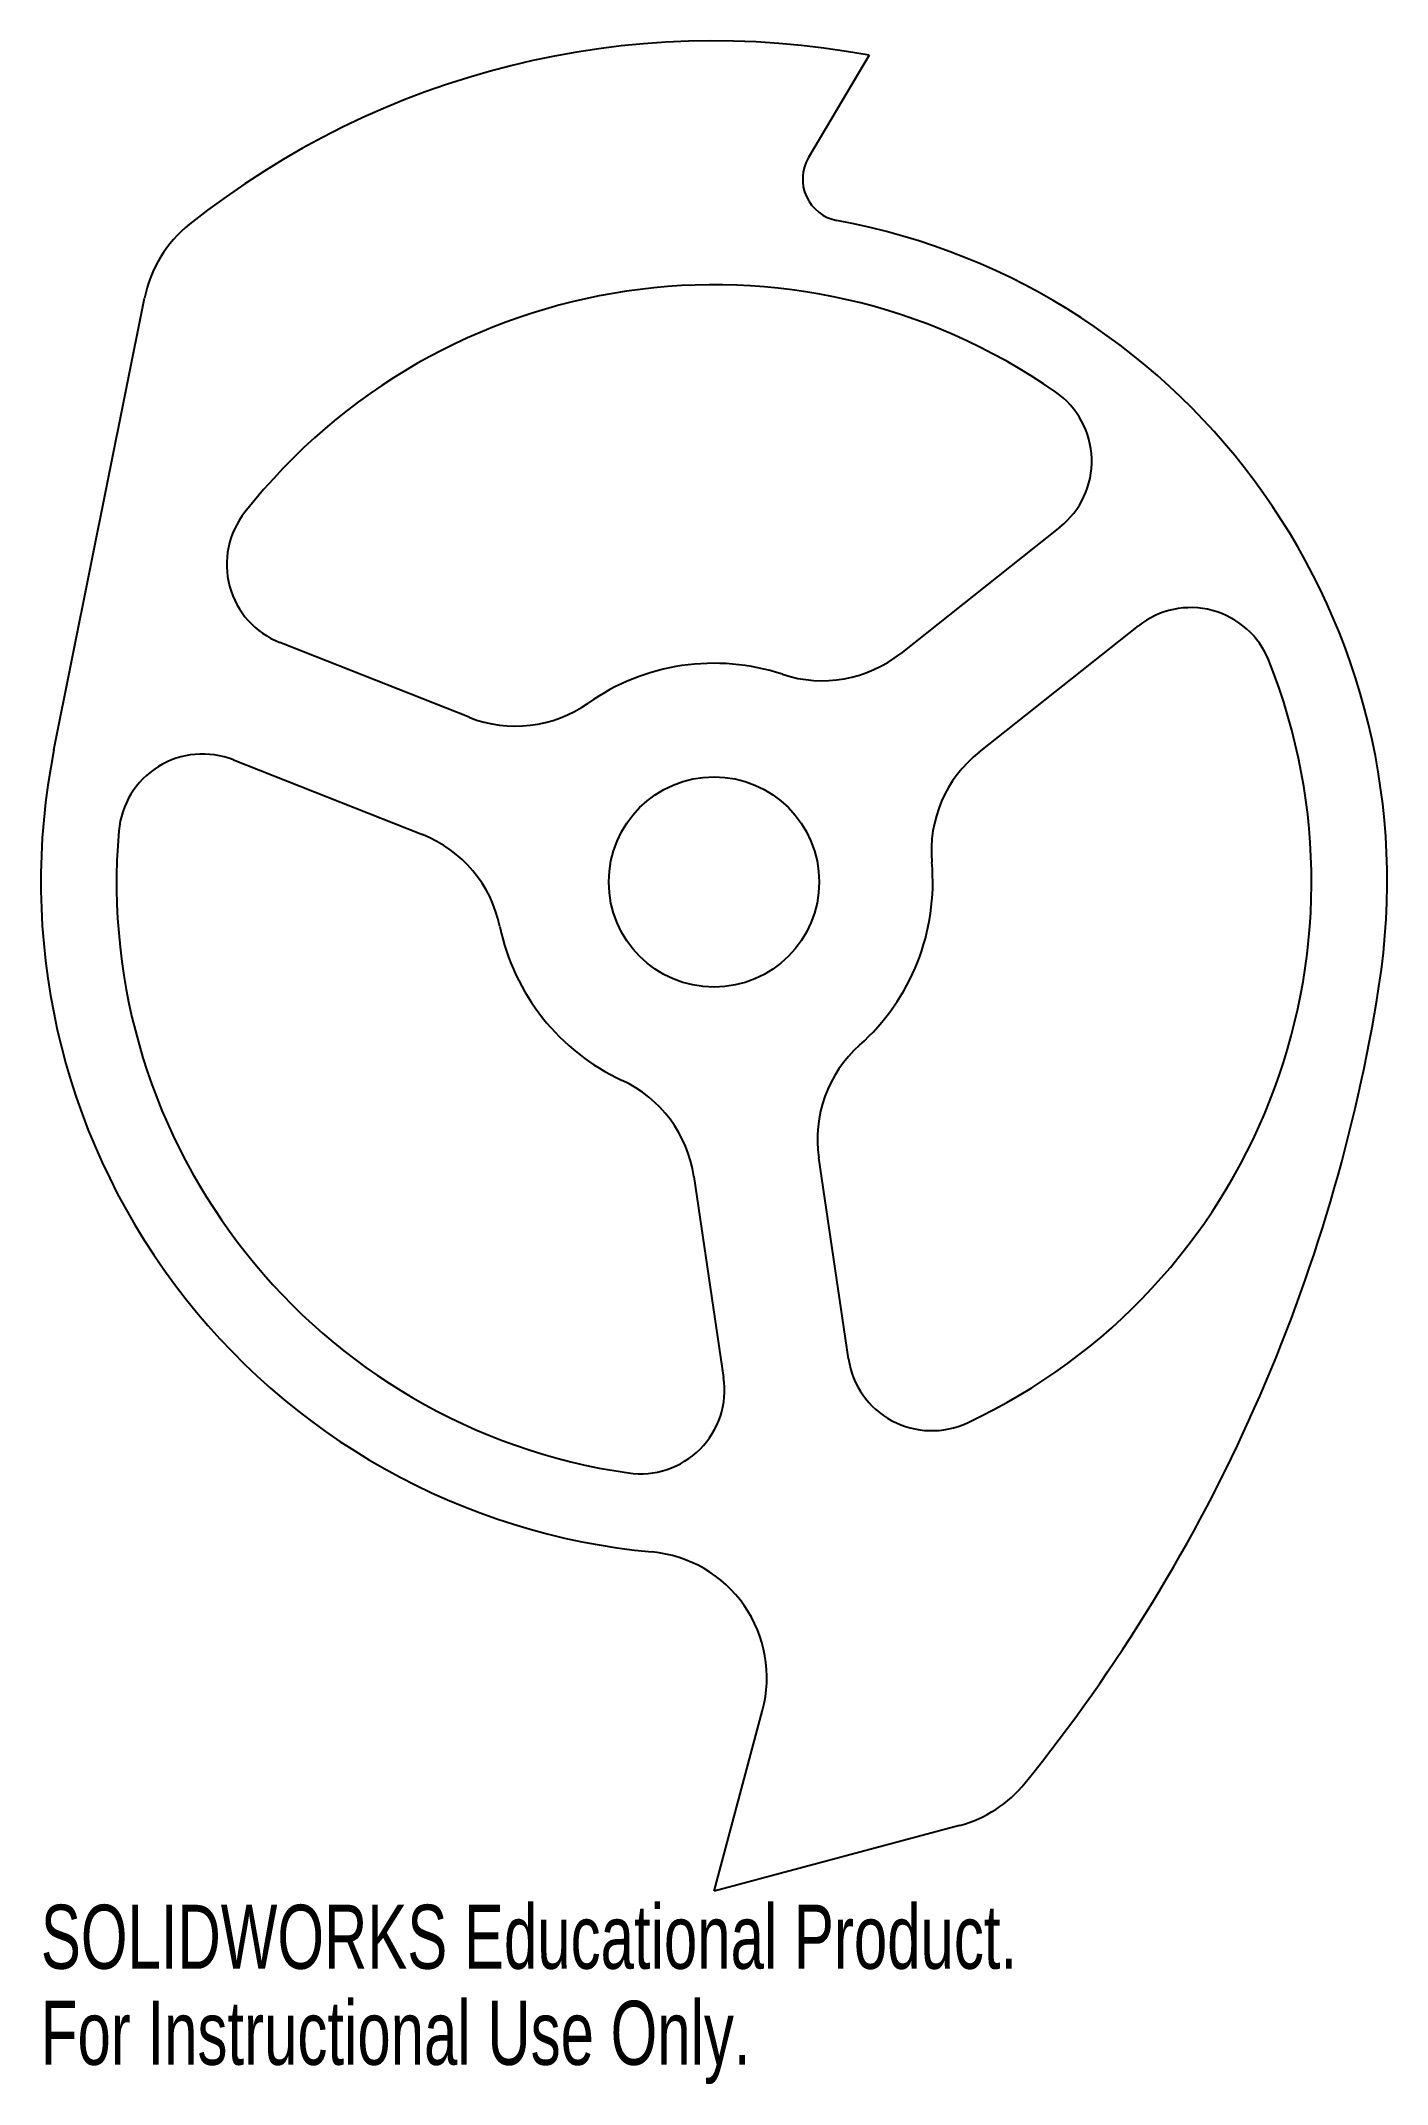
# Model space of a CAD drawing. Header units: inches. Extents: x -2 to 2, y -3.57 to 2.5.
import ezdxf

# ---------------------------------------------------------------- set-up
doc = ezdxf.new("R2010")
doc.units = ezdxf.units.IN
doc.header["$MEASUREMENT"] = 0
doc.styles.add('SLDTEXTSTYLE0', font='TXT', dxfattribs={"width": 0.7})

msp = doc.modelspace()

# ---------------------------------------------------------------- linework, layer by layer
at = {"color": 7, "linetype": 'Continuous', "lineweight": 25}
for p, q in [((0.4608, 2.4572), (0.2807, 2.1529)), ((-1.9611, 0.3926), (-1.6922, 1.7353)), ((1.0278, 1.0549), (0.5547, 0.6795)), ((0.7878, 0.3857), (1.2609, 0.7612)), ((-0.7279, 0.4894), (-1.2897, 0.7114)), ((-1.4275, 0.3627), (-0.8658, 0.1406)), ((0.3997, -1.4176), (0.3111, -0.8201)), ((-0.0598, -0.8751), (0.0287, -1.4726)), ((0, -3), (0.1442, -2.462)), ((0.7299, -2.8044), (0, -3))]:
    msp.add_line(p, q, dxfattribs=at)
msp.add_circle((0, 0), 0.3125, dxfattribs=at)
for centre, radius, start, end in [((0, 0), 2.5, 79.378, 128.55873), ((0.3883, 2.0892), 0.125, 149.378, 259.4715), ((-1.3245, 1.6617), 0.375, 128.55873, 168.6779), ((0, 0), 2, 351.06869, 79.4715), ((0, 0), 1.775, 55.1035, 141.76035), ((0.8724, 1.2508), 0.25, 308.43193, 55.1035), ((-1.1978, 0.9439), 0.25, 141.76035, 248.43193), ((1.4163, 0.5654), 0.25, 21.76035, 128.43193), ((0.3216, 0.9732), 0.375, 251.71532, 308.43193), ((0, 0), 0.65, 71.71532, 125.14854), ((0, 0), 1.775, 295.1035, 21.76035), ((-0.5901, 0.8381), 0.375, 248.43193, 305.14854), ((0, 0), 2, 168.6779, 264.73169), ((-1.5194, 0.1302), 0.25, 68.43193, 175.1035), ((1.0209, 0.092), 0.375, 128.43193, 185.14854), ((0, 0), 1.775, 175.1035, 261.76035), ((-1.0036, -0.2081), 0.375, 11.71532, 68.43193), ((0, 0), 0.65, 311.71532, 5.14854), ((0, 0), 0.65, 191.71532, 245.14854), ((-2.9636, 0.4658), 5, 321.04219, 351.06869), ((0.6821, -0.7651), 0.375, 131.71532, 188.43193), ((-0.4308, -0.9301), 0.375, 8.43193, 65.14854), ((0.647, -1.381), 0.25, 188.43193, 295.1035), ((-0.2186, -1.5093), 0.25, 261.76035, 8.43193), ((-0.2181, -2.365), 0.375, 345, 84.73169), ((0.6328, -2.4422), 0.375, 285, 321.04219)]:
    msp.add_arc(centre, radius, start, end, dxfattribs=at)

# ---------------------------------------------------------------- texts
at = {"color": 7, "linetype": 'Continuous', "char_height": 0.1903, "attachment_point": 1, "style": 'SLDTEXTSTYLE0'}
for s, insert in [('SOLIDWORKS Educational Product.', (-2, -3.0401)), ('For Instructional Use Only.', (-2, -3.3256))]:
    msp.add_mtext(s, dxfattribs=dict(at, insert=insert))

doc.saveas('drawing.dxf')
